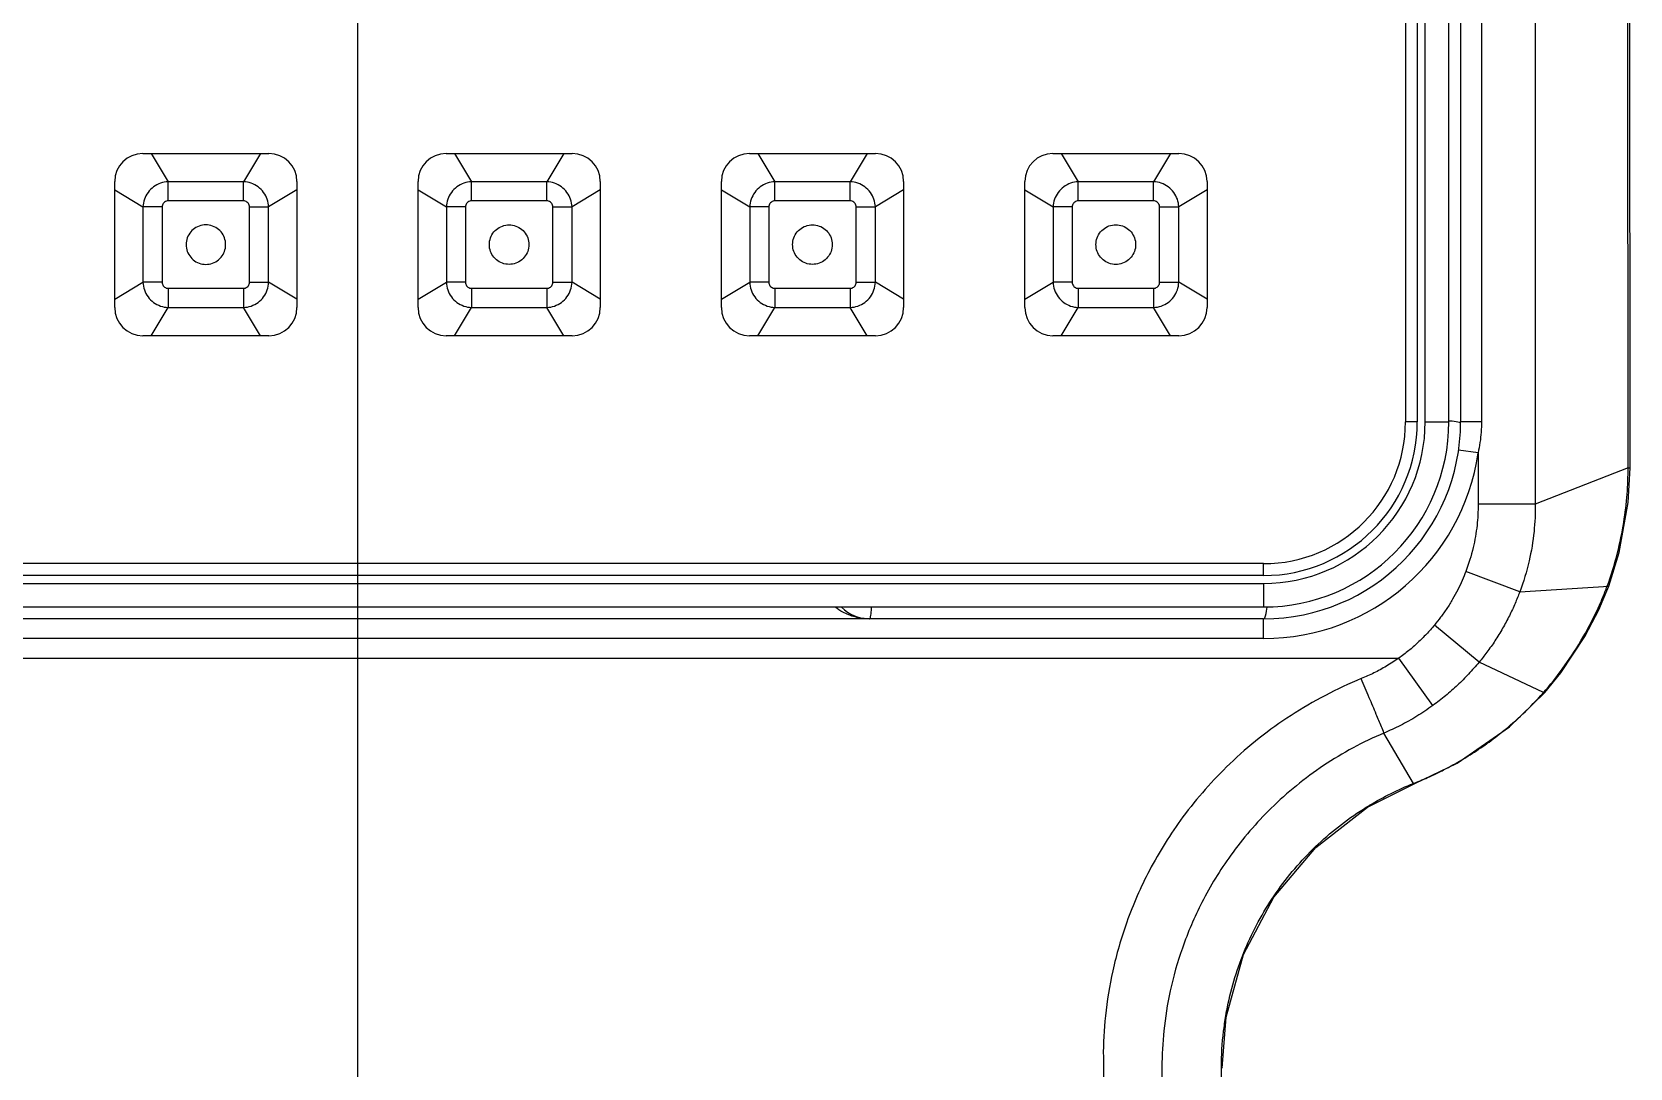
# Model space of a CAD drawing. Extents: x -7765 to -7345, y -606 to -12.
# Drawn here: x -7595.5 to -7587.39, y -339 to -333.74 of the extents above; entities that cross this region are included whole.
import ezdxf

# ---------------------------------------------------------------- set-up
doc = ezdxf.new("R2010")
doc.units = 0
doc.header["$LTSCALE"] = 7
doc.header["$MEASUREMENT"] = 0
doc.linetypes.add('CENTER', pattern=[2, 1.25, -0.25, 0.25, -0.25])
doc.layers.get('0').update_dxf_attribs({"color": 2, "linetype": 'CONTINUOUS'})
doc.layers.add('CL', color=1, linetype='CENTER')

msp = doc.modelspace()

# ---------------------------------------------------------------- linework, layer by layer
at = {"color": 7, "linetype": 'Continuous'}
for p, q in [((-7587.3918, -335.9492), (-7587.3984, -322.0455)), ((-7588.5317, -322.3154), (-7588.5317, -335.7154)), ((-7588.4717, -322.3154), (-7588.4717, -335.7154)), ((-7588.4317, -335.7154), (-7588.4317, -322.3154)), ((-7588.3117, -335.7154), (-7588.3117, -322.3154)), ((-7588.2517, -322.3154), (-7588.2517, -335.7154)), ((-7588.4717, -335.7154), (-7588.5317, -335.7154)), ((-7588.4317, -335.7154), (-7588.3117, -335.7154)), ((-7588.146, -335.7154), (-7588.2517, -335.7154)), ((-7588.163, -335.8727), (-7588.2619, -335.8584)), ((-7587.4017, -335.9485), (-7587.8728, -336.1336)), ((-7587.4017, -335.9485), (-7587.3918, -335.9492)), ((-7587.8728, -336.1336), (-7588.1629, -336.1337)), ((-7589.2517, -336.4354), (-7598.4517, -336.4354)), ((-7589.2517, -336.4954), (-7598.4517, -336.4954)), ((-7589.2517, -336.4954), (-7589.2517, -336.4354)), ((-7587.952, -336.5789), (-7588.2255, -336.4748)), ((-7598.4517, -336.5354), (-7589.2517, -336.5354)), ((-7589.2517, -336.5354), (-7589.2517, -336.6554)), ((-7587.952, -336.5789), (-7587.4997, -336.5491)), ((-7587.5409, -336.649), (-7587.5042, -336.5608)), ((-7587.5042, -336.5608), (-7587.4997, -336.5491)), ((-7598.4517, -336.6554), (-7589.2517, -336.6554)), ((-7587.5493, -336.6673), (-7587.5409, -336.649)), ((-7589.2517, -336.7154), (-7598.4517, -336.7154)), ((-7589.2517, -336.8154), (-7589.2517, -336.7154)), ((-7587.557, -336.668), (-7587.5492, -336.6673)), ((-7589.2517, -336.8154), (-7598.4517, -336.8154)), ((-7588.1585, -336.9359), (-7588.3851, -336.7474)), ((-7599.1378, -336.9155), (-7588.5655, -336.9155)), ((-7588.3926, -337.1556), (-7588.5655, -336.9154)), ((-7587.8316, -337.0904), (-7588.1585, -336.9359)), ((-7587.8244, -337.0901), (-7587.7428, -336.99)), ((-7587.8316, -337.0904), (-7587.8244, -337.0901)), ((-7588.4911, -337.5512), (-7588.6409, -337.2955)), ((-7588.4911, -337.5512), (-7588.4846, -337.5524)), ((-7590.0655, -338.941), (-7590.0659, -339.6638)), ((-7589.7685, -338.9918), (-7589.7688, -339.6583)), ((-7589.466, -338.9918), (-7589.463, -338.9964))]:
    msp.add_line(p, q, dxfattribs=at)
at = {"linetype": 'Continuous'}
for p, q in [((-7594.9417, -334.3529), (-7594.3017, -334.3529)), ((-7594.8992, -334.3529), (-7594.813, -334.4965)), ((-7594.3441, -334.3529), (-7594.4303, -334.4965)), ((-7593.4017, -334.3529), (-7592.7617, -334.3529)), ((-7593.3592, -334.3529), (-7593.273, -334.4965)), ((-7592.8041, -334.3529), (-7592.8903, -334.4965)), ((-7591.8617, -334.3529), (-7591.2217, -334.3529)), ((-7591.8192, -334.3529), (-7591.733, -334.4965)), ((-7591.2641, -334.3529), (-7591.3503, -334.4965)), ((-7590.3217, -334.3529), (-7589.6817, -334.3529)), ((-7590.2792, -334.3529), (-7590.193, -334.4965)), ((-7589.7241, -334.3529), (-7589.8103, -334.4965)), ((-7595.0842, -335.1354), (-7595.0842, -334.4954)), ((-7595.0842, -334.5379), (-7594.9406, -334.6241)), ((-7594.813, -334.5935), (-7594.813, -334.4965)), ((-7594.4303, -334.4965), (-7594.813, -334.4965)), ((-7594.4303, -334.5935), (-7594.4303, -334.4965)), ((-7594.1591, -334.5379), (-7594.3027, -334.6241)), ((-7594.1591, -334.4954), (-7594.1591, -335.1354)), ((-7593.5442, -335.1354), (-7593.5442, -334.4954)), ((-7593.5442, -334.5379), (-7593.4006, -334.6241)), ((-7592.8903, -334.4965), (-7593.273, -334.4965)), ((-7593.273, -334.5935), (-7593.273, -334.4965)), ((-7592.8903, -334.5935), (-7592.8903, -334.4965)), ((-7592.6191, -334.5379), (-7592.7627, -334.6241)), ((-7592.6191, -334.4954), (-7592.6191, -335.1354)), ((-7592.0042, -335.1354), (-7592.0042, -334.4954)), ((-7592.0042, -334.5379), (-7591.8606, -334.6241)), ((-7591.733, -334.5935), (-7591.733, -334.4965)), ((-7591.3503, -334.4965), (-7591.733, -334.4965)), ((-7591.3503, -334.5935), (-7591.3503, -334.4965)), ((-7591.0791, -334.5379), (-7591.2227, -334.6241)), ((-7591.0791, -334.4954), (-7591.0791, -335.1354)), ((-7590.4642, -335.1354), (-7590.4642, -334.4954)), ((-7590.4642, -334.5379), (-7590.3206, -334.6241)), ((-7590.193, -334.5935), (-7590.193, -334.4965)), ((-7589.8103, -334.4965), (-7590.193, -334.4965)), ((-7589.8103, -334.5935), (-7589.8103, -334.4965)), ((-7589.5391, -334.5379), (-7589.6827, -334.6241)), ((-7589.5391, -334.4954), (-7589.5391, -335.1354)), ((-7594.9406, -334.6241), (-7594.9406, -335.0068)), ((-7594.8436, -334.6241), (-7594.9406, -334.6241)), ((-7594.8436, -334.6241), (-7594.8436, -335.0068)), ((-7594.4303, -334.5935), (-7594.813, -334.5935)), ((-7594.3997, -335.0068), (-7594.3997, -334.6241)), ((-7594.3997, -334.6241), (-7594.3027, -334.6241)), ((-7594.3027, -335.0068), (-7594.3027, -334.6241)), ((-7593.4006, -334.6241), (-7593.4006, -335.0068)), ((-7593.3036, -334.6241), (-7593.4006, -334.6241)), ((-7593.3036, -334.6241), (-7593.3036, -335.0068)), ((-7592.8903, -334.5935), (-7593.273, -334.5935)), ((-7592.8597, -335.0068), (-7592.8597, -334.6241)), ((-7592.8597, -334.6241), (-7592.7627, -334.6241)), ((-7592.7627, -335.0068), (-7592.7627, -334.6241)), ((-7591.8606, -334.6241), (-7591.8606, -335.0068)), ((-7591.7636, -334.6241), (-7591.8606, -334.6241)), ((-7591.7636, -334.6241), (-7591.7636, -335.0068)), ((-7591.3503, -334.5935), (-7591.733, -334.5935)), ((-7591.3197, -335.0068), (-7591.3197, -334.6241)), ((-7591.3197, -334.6241), (-7591.2227, -334.6241)), ((-7591.2227, -335.0068), (-7591.2227, -334.6241)), ((-7590.3206, -334.6241), (-7590.3206, -335.0068)), ((-7590.2236, -334.6241), (-7590.3206, -334.6241)), ((-7590.2236, -334.6241), (-7590.2236, -335.0068)), ((-7589.8103, -334.5935), (-7590.193, -334.5935)), ((-7589.7797, -335.0068), (-7589.7797, -334.6241)), ((-7589.7797, -334.6241), (-7589.6827, -334.6241)), ((-7589.6827, -335.0068), (-7589.6827, -334.6241)), ((-7595.0842, -335.0929), (-7594.9406, -335.0068)), ((-7594.8436, -335.0068), (-7594.9406, -335.0068)), ((-7594.813, -335.0374), (-7594.4303, -335.0374)), ((-7594.813, -335.0374), (-7594.813, -335.1344)), ((-7594.4303, -335.0374), (-7594.4303, -335.1344)), ((-7594.3997, -335.0068), (-7594.3027, -335.0068)), ((-7594.1591, -335.0929), (-7594.3027, -335.0068)), ((-7593.5442, -335.0929), (-7593.4006, -335.0068)), ((-7593.3036, -335.0068), (-7593.4006, -335.0068)), ((-7593.273, -335.0374), (-7592.8903, -335.0374)), ((-7593.273, -335.0374), (-7593.273, -335.1344)), ((-7592.8903, -335.0374), (-7592.8903, -335.1344)), ((-7592.8597, -335.0068), (-7592.7627, -335.0068)), ((-7592.6191, -335.0929), (-7592.7627, -335.0068)), ((-7592.0042, -335.0929), (-7591.8606, -335.0068)), ((-7591.7636, -335.0068), (-7591.8606, -335.0068)), ((-7591.733, -335.0374), (-7591.3503, -335.0374)), ((-7591.733, -335.0374), (-7591.733, -335.1344)), ((-7591.3503, -335.0374), (-7591.3503, -335.1344)), ((-7591.3197, -335.0068), (-7591.2227, -335.0068)), ((-7591.0791, -335.0929), (-7591.2227, -335.0068)), ((-7590.4642, -335.0929), (-7590.3206, -335.0068)), ((-7590.2236, -335.0068), (-7590.3206, -335.0068)), ((-7590.193, -335.0374), (-7589.8103, -335.0374)), ((-7590.193, -335.0374), (-7590.193, -335.1344)), ((-7589.8103, -335.0374), (-7589.8103, -335.1344)), ((-7589.7797, -335.0068), (-7589.6827, -335.0068)), ((-7589.5391, -335.0929), (-7589.6827, -335.0068)), ((-7594.8992, -335.2779), (-7594.813, -335.1344)), ((-7594.813, -335.1344), (-7594.4303, -335.1344)), ((-7594.3441, -335.2779), (-7594.4303, -335.1344)), ((-7593.3592, -335.2779), (-7593.273, -335.1344)), ((-7593.273, -335.1344), (-7592.8903, -335.1344)), ((-7592.8041, -335.2779), (-7592.8903, -335.1344)), ((-7591.8192, -335.2779), (-7591.733, -335.1344)), ((-7591.733, -335.1344), (-7591.3503, -335.1344)), ((-7591.2641, -335.2779), (-7591.3503, -335.1344)), ((-7590.2792, -335.2779), (-7590.193, -335.1344)), ((-7590.193, -335.1344), (-7589.8103, -335.1344)), ((-7589.7241, -335.2779), (-7589.8103, -335.1344)), ((-7594.3017, -335.2779), (-7594.9417, -335.2779)), ((-7592.7617, -335.2779), (-7593.4017, -335.2779)), ((-7591.2217, -335.2779), (-7591.8617, -335.2779)), ((-7589.6817, -335.2779), (-7590.3217, -335.2779))]:
    msp.add_line(p, q, dxfattribs=at)
at = {"color": 7, "linetype": 'Continuous'}
for points in [[(-7587.4997, -336.5491), (-7587.4468, -336.3789), (-7587.4013, -336.125), (-7587.3918, -335.9492)], [(-7587.7428, -336.99), (-7587.6207, -336.8049), (-7587.5492, -336.6673)], [(-7588.4846, -337.5524), (-7588.2686, -337.4492), (-7588.0029, -337.2642), (-7587.8244, -337.0901)], [(-7589.463, -338.9964), (-7589.4419, -338.7385), (-7589.3533, -338.4204), (-7589.1995, -338.1287), (-7588.9871, -337.8758), (-7588.7246, -337.6725), (-7588.4845, -337.5524)]]:
    msp.add_lwpolyline(points, dxfattribs=at)
at = {"linetype": 'Continuous'}
for centre, start, end in [((-7594.9417, -334.4954), 90, 180), ((-7594.3017, -334.4954), 0, 90), ((-7593.4017, -334.4954), 90, 180), ((-7592.7617, -334.4954), 0, 90), ((-7591.8617, -334.4954), 90, 180), ((-7591.2217, -334.4954), 0, 90), ((-7590.3217, -334.4954), 90, 180), ((-7589.6817, -334.4954), 0, 90), ((-7594.9417, -335.1354), 180, 270), ((-7594.3017, -335.1354), 270, 0), ((-7593.4017, -335.1354), 180, 270), ((-7592.7617, -335.1354), 270, 0), ((-7591.8617, -335.1354), 180, 270), ((-7591.2217, -335.1354), 270, 0), ((-7590.3217, -335.1354), 180, 270), ((-7589.6817, -335.1354), 270, 0)]:
    msp.add_arc(centre, 0.1425, start, end, dxfattribs=at)
at = {"color": 7, "linetype": 'Continuous'}
for centre, radius, start, end in [((-7589.2517, -335.7154), 1, 270, 359.99987), ((-7589.2517, -335.7154), 0.82, 270, 0), ((-7589.2517, -335.7154), 0.94, 270, 0), ((-7589.2517, -335.7154), 0.78, 270, 0), ((-7589.2517, -335.7154), 0.72, 270, 0), ((-7589.2517, -335.7154), 1.1, 270, 351.78115), ((-7591.2517, -336.5154), 0.2, 224.55133, 270)]:
    msp.add_arc(centre, radius, start, end, dxfattribs=at)
for points, start_tangent, end_tangent in [([(-7587.8757, -322.0364), (-7587.875, -325.5358), (-7587.8742, -329.1486), (-7587.8735, -332.7412), (-7587.8728, -336.1336)], (0.000227, -1), (0.000253, -1)), ([(-7587.4017, -335.9485), (-7587.4024, -334.0846), (-7587.4031, -332.1585), (-7587.4038, -330.3084), (-7587.4044, -328.6265), (-7587.405, -327.0315), (-7587.4056, -325.3451), (-7587.4063, -323.6534), (-7587.407, -322.0449)], (-0.000385, 1), (-0.000443, 1)), ([(-7588.144, -322.3154), (-7588.1447, -326.9243), (-7588.1453, -331.3909), (-7588.146, -335.7154)], (-0.000154, -1), (-0.000175, -1)), ([(-7588.2517, -335.7154), (-7588.274, -335.7156), (-7588.312, -335.7123)], (0.007026, -0.999975), (-0.994756, -0.102275)), ([(-7588.146, -335.7154), (-7588.1478, -335.7676), (-7588.1535, -335.8201), (-7588.163, -335.8727)], (0.000415, -1), (-0.211498, -0.977378)), ([(-7588.163, -335.8727), (-7588.1629, -336.0033), (-7588.1629, -336.1337)], (0.000377, -1), (0.000386, -1)), ([(-7587.5077, -336.5496), (-7587.4555, -336.3806), (-7587.4236, -336.2254), (-7587.4066, -336.082), (-7587.4017, -335.9485)], (0.347051, 0.937846), (-0.006093, 0.999981)), ([(-7588.1629, -336.1337), (-7588.1685, -336.2405), (-7588.1882, -336.3541), (-7588.2255, -336.4748)], (0.000374, -1), (-0.355494, -0.934679)), ([(-7587.8728, -336.1336), (-7587.8793, -336.2722), (-7587.9043, -336.4218), (-7587.952, -336.5789)], (0.006369, -0.99998), (-0.351067, -0.93635)), ([(-7588.2255, -336.4748), (-7588.244, -336.5203), (-7588.2663, -336.5679), (-7588.2923, -336.616), (-7588.3218, -336.6632), (-7588.3535, -336.7077), (-7588.3851, -336.7474)], (-0.355726, -0.93459), (-0.639639, -0.768675)), ([(-7587.952, -336.5789), (-7587.9753, -336.637), (-7588.0041, -336.6996), (-7588.0384, -336.7638), (-7588.0774, -336.8269), (-7588.1185, -336.8852), (-7588.1585, -336.9359)], (-0.35116, -0.936316), (-0.636807, -0.771023)), ([(-7587.531, -336.6088), (-7587.5077, -336.5496)], (0.384388, 0.923172), (0.346956, 0.937881)), ([(-7591.2517, -336.7154), (-7591.3254, -336.7061), (-7591.3886, -336.6816), (-7591.4265, -336.6567)], (-1, 0), (-0.784776, 0.61978)), ([(-7591.2517, -336.7154), (-7591.2472, -336.7051), (-7591.2448, -336.6904), (-7591.2425, -336.668), (-7591.2417, -336.6554)], (1, -0.000002), (0.06942, 0.997588)), ([(-7589.2517, -336.7154), (-7589.2421, -336.7001), (-7589.234, -336.6565), (-7589.2336, -336.6534)], (1, 0.000036), (0.124945, 0.992164)), ([(-7587.5571, -336.668), (-7587.531, -336.6088)], (0.419699, 0.907663), (0.384388, 0.923172)), ([(-7587.8316, -337.0904), (-7587.7327, -336.9669), (-7587.6409, -336.8272), (-7587.5571, -336.668)], (0.663046, 0.748579), (0.41973, 0.907649)), ([(-7588.3851, -336.7474), (-7588.4256, -336.7932), (-7588.469, -336.8363), (-7588.5155, -336.8771), (-7588.5655, -336.9155)], (-0.639631, -0.768682), (-0.811728, -0.584036)), ([(-7588.5655, -336.9155), (-7588.6285, -336.956), (-7588.6921, -336.9904), (-7588.756, -337.0192)], (-0.820893, -0.571083), (-0.926815, -0.375517)), ([(-7588.1585, -336.9359), (-7588.211, -336.9957), (-7588.2675, -337.0524), (-7588.328, -337.1057), (-7588.3926, -337.1557)], (-0.636312, -0.771432), (-0.809701, -0.586842)), ([(-7588.756, -337.0192), (-7589.1127, -337.2059), (-7589.4233, -337.4517), (-7589.6614, -337.7216), (-7589.8314, -337.9932), (-7589.9465, -338.2557), (-7590.0175, -338.503), (-7590.0545, -338.7316), (-7590.0655, -338.941)], (-0.923977, -0.382449), (0.00999, -0.99995)), ([(-7588.6409, -337.2955), (-7588.654, -337.2634), (-7588.6799, -337.2009), (-7588.7154, -337.116), (-7588.756, -337.0192)], (-0.364008, 0.931396), (-0.38771, 0.921781)), ([(-7587.9362, -337.1985), (-7587.8316, -337.0904)], (0.725836, 0.687868), (0.663094, 0.748536)), ([(-7588.3926, -337.1557), (-7588.4746, -337.2103), (-7588.5577, -337.2568), (-7588.6409, -337.2955)], (-0.809677, -0.586876), (-0.921455, -0.388485)), ([(-7588.0559, -337.302), (-7588.0389, -337.2884), (-7587.9362, -337.1985)], (0.786087, 0.618115), (0.725836, 0.687868)), ([(-7588.6409, -337.2955), (-7588.9473, -337.4606), (-7589.214, -337.6777), (-7589.4188, -337.9161), (-7589.565, -338.1556), (-7589.6643, -338.3872), (-7589.7259, -338.6051), (-7589.7583, -338.807), (-7589.7685, -338.9918)], (-0.921567, -0.388218), (-0.005007, -0.999987)), ([(-7588.2253, -337.4194), (-7588.1394, -337.3636), (-7588.0559, -337.302)], (0.854225, 0.519903), (0.786087, 0.618115)), ([(-7588.381, -337.5036), (-7588.3255, -337.4759), (-7588.2353, -337.4255), (-7588.2253, -337.4194)], (0.903219, 0.429179), (0.854225, 0.519903)), ([(-7588.7142, -337.6622), (-7588.4911, -337.5512)], (0.856575, 0.516022), (0.92843, 0.371507)), ([(-7588.4911, -337.5512), (-7588.4859, -337.5492)], (0.931044, 0.364906), (0.92985, 0.36794)), ([(-7588.4859, -337.5492), (-7588.4105, -337.5172)], (0.92985, 0.36794), (0.911217, 0.411926)), ([(-7588.4105, -337.5172), (-7588.381, -337.5036)], (0.911217, 0.411926), (0.903219, 0.429179)), ([(-7589.4436, -338.7304), (-7589.4354, -338.6861), (-7589.3451, -338.3923), (-7589.1991, -338.1224), (-7589.0023, -337.8858), (-7588.7624, -337.6924), (-7588.7275, -337.6703)], (0.168953, 0.985624), (0.851332, 0.524628)), ([(-7588.7275, -337.6703), (-7588.7142, -337.6622)], (0.851332, 0.524628), (0.856575, 0.516022)), ([(-7589.4551, -338.81), (-7589.4436, -338.7304)], (0.117846, 0.993032), (0.168953, 0.985624)), ([(-7589.466, -338.9918), (-7589.4551, -338.81)], (0.000976, 1), (0.117846, 0.993032)), ([(-7589.4647, -339.612), (-7589.4652, -339.401), (-7589.4656, -339.1943), (-7589.466, -338.9918)], (-0.002358, 0.999997), (-0.001919, 0.999998))]:
    msp.add_spline(points, degree=3, dxfattribs=dict(at, start_tangent=start_tangent, end_tangent=end_tangent))
at = {"linetype": 'Continuous'}
for points, start_tangent, end_tangent in [([(-7594.813, -334.4965), (-7594.8516, -334.5035), (-7594.8868, -334.522), (-7594.9151, -334.5503), (-7594.9335, -334.5854), (-7594.9406, -334.6241)], (-0.99963, -0.027186), (-0.026957, -0.999637)), ([(-7594.3027, -334.6241), (-7594.3098, -334.5854), (-7594.3283, -334.5503), (-7594.3565, -334.522), (-7594.3917, -334.5035), (-7594.4303, -334.4965)], (-0.027186, 0.99963), (-0.999637, 0.026957)), ([(-7593.273, -334.4965), (-7593.3116, -334.5035), (-7593.3468, -334.522), (-7593.3751, -334.5503), (-7593.3935, -334.5854), (-7593.4006, -334.6241)], (-0.99963, -0.027186), (-0.026957, -0.999637)), ([(-7592.7627, -334.6241), (-7592.7698, -334.5854), (-7592.7883, -334.5503), (-7592.8165, -334.522), (-7592.8517, -334.5035), (-7592.8903, -334.4965)], (-0.027186, 0.99963), (-0.999637, 0.026957)), ([(-7591.733, -334.4965), (-7591.7716, -334.5035), (-7591.8068, -334.522), (-7591.8351, -334.5503), (-7591.8535, -334.5854), (-7591.8606, -334.6241)], (-0.99963, -0.027186), (-0.026957, -0.999637)), ([(-7591.2227, -334.6241), (-7591.2298, -334.5854), (-7591.2483, -334.5503), (-7591.2765, -334.522), (-7591.3117, -334.5035), (-7591.3503, -334.4965)], (-0.027186, 0.99963), (-0.999637, 0.026957)), ([(-7590.193, -334.4965), (-7590.2316, -334.5035), (-7590.2668, -334.522), (-7590.2951, -334.5503), (-7590.3135, -334.5854), (-7590.3206, -334.6241)], (-0.99963, -0.027186), (-0.026957, -0.999637)), ([(-7589.6827, -334.6241), (-7589.6898, -334.5854), (-7589.7083, -334.5503), (-7589.7365, -334.522), (-7589.7717, -334.5035), (-7589.8103, -334.4965)], (-0.027186, 0.99963), (-0.999637, 0.026957)), ([(-7594.813, -334.5935), (-7594.822, -334.5949), (-7594.8307, -334.5993), (-7594.8377, -334.6063), (-7594.8421, -334.615), (-7594.8436, -334.6241)], (-1, -0.000016), (0.000439, -1)), ([(-7594.3997, -334.6241), (-7594.4012, -334.6151), (-7594.4056, -334.6064), (-7594.4126, -334.5994), (-7594.4212, -334.5949), (-7594.4303, -334.5935)], (-0.000016, 1), (-1, -0.000439)), ([(-7593.273, -334.5935), (-7593.282, -334.5949), (-7593.2907, -334.5993), (-7593.2977, -334.6063), (-7593.3021, -334.615), (-7593.3036, -334.6241)], (-1, -0.000016), (0.000439, -1)), ([(-7592.8597, -334.6241), (-7592.8612, -334.6151), (-7592.8656, -334.6064), (-7592.8726, -334.5994), (-7592.8812, -334.5949), (-7592.8903, -334.5935)], (-0.000016, 1), (-1, -0.000439)), ([(-7591.733, -334.5935), (-7591.742, -334.5949), (-7591.7507, -334.5993), (-7591.7577, -334.6063), (-7591.7621, -334.615), (-7591.7636, -334.6241)], (-1, -0.000016), (0.000439, -1)), ([(-7591.3197, -334.6241), (-7591.3212, -334.6151), (-7591.3256, -334.6064), (-7591.3326, -334.5994), (-7591.3412, -334.5949), (-7591.3503, -334.5935)], (-0.000016, 1), (-1, -0.000439)), ([(-7590.193, -334.5935), (-7590.202, -334.5949), (-7590.2107, -334.5993), (-7590.2177, -334.6063), (-7590.2221, -334.615), (-7590.2236, -334.6241)], (-1, -0.000016), (0.000439, -1)), ([(-7589.7797, -334.6241), (-7589.7812, -334.6151), (-7589.7856, -334.6064), (-7589.7926, -334.5994), (-7589.8012, -334.5949), (-7589.8103, -334.5935)], (-0.000016, 1), (-1, -0.000439)), ([(-7594.521, -334.8154), (-7594.527, -334.7811), (-7594.5444, -334.751), (-7594.5711, -334.7286), (-7594.6039, -334.7166), (-7594.6388, -334.7166), (-7594.6715, -334.7286), (-7594.6982, -334.751), (-7594.7157, -334.7811), (-7594.7217, -334.8154)], (0, 1), (0, -1)), ([(-7593.1823, -334.8154), (-7593.1763, -334.7811), (-7593.1589, -334.751), (-7593.1322, -334.7286), (-7593.0994, -334.7166), (-7593.0645, -334.7166), (-7593.0318, -334.7286), (-7593.0051, -334.751), (-7592.9876, -334.7811), (-7592.9816, -334.8154)], (0, 1), (0, -1)), ([(-7591.6427, -334.8154), (-7591.6367, -334.7811), (-7591.6192, -334.7509), (-7591.5924, -334.7284), (-7591.5596, -334.7165), (-7591.5246, -334.7165), (-7591.4918, -334.7284), (-7591.465, -334.7509), (-7591.4476, -334.7811), (-7591.4415, -334.8154)], (0, 1), (0, -1)), ([(-7590.1031, -334.8154), (-7590.0971, -334.7811), (-7590.0796, -334.7508), (-7590.0528, -334.7283), (-7590.0198, -334.7163), (-7589.9847, -334.7163), (-7589.9518, -334.7283), (-7589.925, -334.7508), (-7589.9075, -334.7811), (-7589.9014, -334.8154)], (0, 1), (0, -1)), ([(-7594.7217, -334.8154), (-7594.7157, -334.8497), (-7594.6982, -334.8799), (-7594.6715, -334.9023), (-7594.6388, -334.9142), (-7594.6039, -334.9142), (-7594.5711, -334.9023), (-7594.5444, -334.8799), (-7594.527, -334.8497), (-7594.521, -334.8154)], (0, -1), (0, 1)), ([(-7592.9816, -334.8154), (-7592.9876, -334.8497), (-7593.0051, -334.8799), (-7593.0318, -334.9023), (-7593.0645, -334.9142), (-7593.0994, -334.9142), (-7593.1322, -334.9023), (-7593.1589, -334.8799), (-7593.1763, -334.8497), (-7593.1823, -334.8154)], (0, -1), (0, 1)), ([(-7591.4415, -334.8154), (-7591.4476, -334.8498), (-7591.465, -334.88), (-7591.4918, -334.9024), (-7591.5246, -334.9144), (-7591.5596, -334.9144), (-7591.5924, -334.9024), (-7591.6192, -334.88), (-7591.6367, -334.8498), (-7591.6427, -334.8154)], (0, -1), (0, 1)), ([(-7589.9014, -334.8154), (-7589.9075, -334.8498), (-7589.925, -334.88), (-7589.9518, -334.9025), (-7589.9847, -334.9145), (-7590.0198, -334.9145), (-7590.0528, -334.9025), (-7590.0796, -334.88), (-7590.0971, -334.8498), (-7590.1031, -334.8154)], (0, -1), (0, 1)), ([(-7594.9406, -335.0068), (-7594.9335, -335.0454), (-7594.9151, -335.0806), (-7594.8868, -335.1088), (-7594.8516, -335.1273), (-7594.813, -335.1344)], (0.027186, -0.99963), (0.999637, -0.026957)), ([(-7594.8436, -335.0068), (-7594.8421, -335.0158), (-7594.8377, -335.0245), (-7594.8307, -335.0315), (-7594.8221, -335.0359), (-7594.813, -335.0374)], (0.000016, -1), (1, 0.000439)), ([(-7594.4303, -335.0374), (-7594.4213, -335.0359), (-7594.4126, -335.0315), (-7594.4056, -335.0245), (-7594.4012, -335.0158), (-7594.3997, -335.0068)], (1, 0.000016), (-0.000439, 1)), ([(-7594.4303, -335.1344), (-7594.3917, -335.1273), (-7594.3565, -335.1088), (-7594.3283, -335.0806), (-7594.3098, -335.0454), (-7594.3027, -335.0068)], (0.99963, 0.027186), (0.026957, 0.999637)), ([(-7593.4006, -335.0068), (-7593.3935, -335.0454), (-7593.3751, -335.0806), (-7593.3468, -335.1088), (-7593.3116, -335.1273), (-7593.273, -335.1344)], (0.027186, -0.99963), (0.999637, -0.026957)), ([(-7593.3036, -335.0068), (-7593.3021, -335.0158), (-7593.2977, -335.0245), (-7593.2907, -335.0315), (-7593.2821, -335.0359), (-7593.273, -335.0374)], (0.000016, -1), (1, 0.000439)), ([(-7592.8903, -335.0374), (-7592.8813, -335.0359), (-7592.8726, -335.0315), (-7592.8656, -335.0245), (-7592.8612, -335.0158), (-7592.8597, -335.0068)], (1, 0.000016), (-0.000439, 1)), ([(-7592.8903, -335.1344), (-7592.8517, -335.1273), (-7592.8165, -335.1088), (-7592.7883, -335.0806), (-7592.7698, -335.0454), (-7592.7627, -335.0068)], (0.99963, 0.027186), (0.026957, 0.999637)), ([(-7591.8606, -335.0068), (-7591.8535, -335.0454), (-7591.8351, -335.0806), (-7591.8068, -335.1088), (-7591.7716, -335.1273), (-7591.733, -335.1344)], (0.027186, -0.99963), (0.999637, -0.026957)), ([(-7591.7636, -335.0068), (-7591.7621, -335.0158), (-7591.7577, -335.0245), (-7591.7507, -335.0315), (-7591.7421, -335.0359), (-7591.733, -335.0374)], (0.000016, -1), (1, 0.000439)), ([(-7591.3503, -335.0374), (-7591.3413, -335.0359), (-7591.3326, -335.0315), (-7591.3256, -335.0245), (-7591.3212, -335.0158), (-7591.3197, -335.0068)], (1, 0.000016), (-0.000439, 1)), ([(-7591.3503, -335.1344), (-7591.3117, -335.1273), (-7591.2765, -335.1088), (-7591.2483, -335.0806), (-7591.2298, -335.0454), (-7591.2227, -335.0068)], (0.99963, 0.027186), (0.026957, 0.999637)), ([(-7590.3206, -335.0068), (-7590.3135, -335.0454), (-7590.2951, -335.0806), (-7590.2668, -335.1088), (-7590.2316, -335.1273), (-7590.193, -335.1344)], (0.027186, -0.99963), (0.999637, -0.026957)), ([(-7590.2236, -335.0068), (-7590.2221, -335.0158), (-7590.2177, -335.0245), (-7590.2107, -335.0315), (-7590.2021, -335.0359), (-7590.193, -335.0374)], (0.000016, -1), (1, 0.000439)), ([(-7589.8103, -335.0374), (-7589.8013, -335.0359), (-7589.7926, -335.0315), (-7589.7856, -335.0245), (-7589.7812, -335.0158), (-7589.7797, -335.0068)], (1, 0.000016), (-0.000439, 1)), ([(-7589.8103, -335.1344), (-7589.7717, -335.1273), (-7589.7365, -335.1088), (-7589.7083, -335.0806), (-7589.6898, -335.0454), (-7589.6827, -335.0068)], (0.99963, 0.027186), (0.026957, 0.999637))]:
    msp.add_spline(points, degree=3, dxfattribs=dict(at, start_tangent=start_tangent, end_tangent=end_tangent))
at = {"layer": 'CL'}
msp.add_line((-7593.8517, -319.5059), (-7593.8517, -380.7691), dxfattribs=at)

doc.saveas('drawing.dxf')
